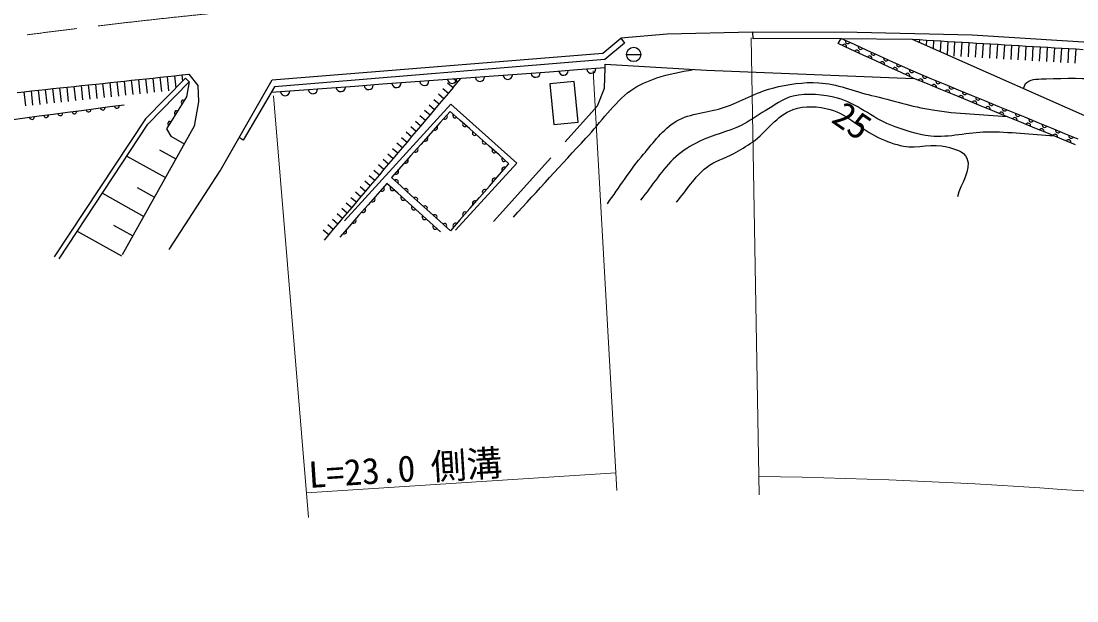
# Model space of a CAD drawing. Units: millimetres, scale not verified. Extents: x 40000 to 680000, y 20000 to 380000.
# Drawn here: x 214559 to 288332, y 266285 to 306799 of the extents above; entities that cross this region are included whole.
import ezdxf
from ezdxf.enums import TextEntityAlignment as Align

# ---------------------------------------------------------------- set-up
doc = ezdxf.new("R2010")
doc.units = ezdxf.units.MM
doc.header["$LTSCALE"] = 1000
doc.linetypes.add('CHAIN', pattern=[18.5, 12, -1.5, 3.5, -1.5])
doc.linetypes.add('DASHED', pattern=[7.5, 6, -1.5])
for name, color, linetype, lineweight in [('M-BGD', 7, 'Continuous', 25), ('M-BGD-EXST', 7, 'Continuous', 25), ('M-BMK', 2, 'CHAIN', 13), ('M-STR-HTXT', 7, 'Continuous', 13)]:
    doc.layers.add(name, color=color, linetype=linetype, lineweight=lineweight)
doc.styles.add('ＭＳ ゴシック', font='')
doc.styles.get('ＭＳ ゴシック').set_extended_font_data('MS Gothic')

msp = doc.modelspace()

# ---------------------------------------------------------------- linework, layer by layer
at = {"layer": 'M-BGD'}
for p, q in [((271863, 305586), (265704, 305556)), ((271642, 305230), (271863, 305586)), ((271863, 305586), (276828, 305534)), ((271863, 305586), (272759, 305180)), ((276828, 305534), (277326, 305504)), ((277326, 305504), (277315, 305318)), ((277326, 305504), (277823, 305475)), ((277823, 305475), (277801, 305103)), ((277823, 305475), (278321, 305445)), ((278321, 305445), (278288, 304887)), ((278321, 305445), (278819, 305415)), ((272526, 304825), (271642, 305230)), ((273409, 304419), (272526, 304825)), ((272759, 305180), (273655, 304774)), ((273655, 304774), (274551, 304369)), ((278819, 305415), (278774, 304672)), ((278819, 305415), (279316, 305386)), ((279316, 305386), (279261, 304456)), ((279316, 305386), (279814, 305356)), ((279755, 304358), (279814, 305356)), ((279814, 305356), (280312, 305327)), ((280252, 304328), (280312, 305327)), ((280312, 305327), (280809, 305297)), ((280750, 304299), (280809, 305297)), ((280809, 305297), (281307, 305267)), ((281248, 304269), (281307, 305267)), ((281307, 305267), (281805, 305238)), ((281745, 304240), (281805, 305238)), ((281805, 305238), (282302, 305208)), ((282243, 304210), (282302, 305208)), ((282302, 305208), (282800, 305179)), ((282741, 304180), (282800, 305179)), ((282800, 305179), (283298, 305149)), ((283238, 304151), (283298, 305149)), ((283298, 305149), (283795, 305119)), ((283736, 304121), (283795, 305119)), ((283795, 305119), (284293, 305090)), ((284234, 304092), (284293, 305090)), ((284293, 305090), (284791, 305060)), ((284731, 304062), (284791, 305060)), ((284791, 305060), (285288, 305031)), ((285229, 304032), (285288, 305031)), ((285288, 305031), (285786, 305001)), ((285727, 304003), (285786, 305001)), ((285786, 305001), (286284, 304971)), ((286224, 303973), (286284, 304971)), ((286284, 304971), (286782, 304942)), ((286722, 303943), (286782, 304942)), ((286782, 304942), (287279, 304912)), ((287220, 303914), (287279, 304912)), ((287279, 304912), (287777, 304882)), ((287717, 303884), (287777, 304882)), ((287777, 304882), (288275, 304853)), ((288215, 303855), (288275, 304853)), ((288275, 304853), (288772, 304823)), ((274293, 304014), (273409, 304419)), ((275176, 303608), (274293, 304014)), ((274551, 304369), (275447, 303963)), ((275447, 303963), (276343, 303557)), ((251487, 303243), (249542, 303100)), ((253432, 303387), (251487, 303243)), ((255376, 303530), (253432, 303387)), ((276060, 303203), (275176, 303608)), ((276343, 303557), (277239, 303152)), ((220278, 302451), (220778, 302504)), ((220778, 302504), (221279, 302557)), ((220884, 301509), (220778, 302504)), ((221279, 302557), (221779, 302610)), ((221384, 301562), (221279, 302557)), ((221779, 302610), (222280, 302663)), ((221885, 301616), (221779, 302610)), ((222280, 302663), (222780, 302716)), ((222385, 301669), (222280, 302663)), ((222780, 302716), (223281, 302769)), ((222886, 301722), (222780, 302716)), ((223281, 302769), (223781, 302822)), ((223386, 301775), (223281, 302769)), ((223781, 302822), (224282, 302875)), ((223887, 301828), (223781, 302822)), ((224282, 302875), (224782, 302928)), ((224387, 301881), (224282, 302875)), ((224782, 302928), (225282, 302982)), ((224888, 301934), (224782, 302928)), ((225282, 302982), (225783, 303035)), ((225282, 302982), (225373, 302132)), ((225783, 303035), (226283, 303088)), ((225783, 303035), (225830, 302595)), ((241762, 302527), (239817, 302384)), ((243707, 302671), (241762, 302527)), ((245652, 302814), (243707, 302671)), ((244360, 302475), (244742, 302152)), ((244742, 302152), (245279, 302786)), ((245064, 302532), (244805, 302751)), ((247597, 302957), (245652, 302814)), ((249542, 303100), (247597, 302957)), ((253208, 302583), (251505, 302420)), ((253478, 299746), (253208, 302583)), ((276944, 302798), (276060, 303203)), ((277884, 302412), (276944, 302798)), ((277239, 303152), (278168, 302770)), ((278168, 302770), (279097, 302388)), ((214273, 301814), (214773, 301867)), ((214773, 301867), (215274, 301920)), ((214879, 300872), (214773, 301867)), ((215274, 301920), (215774, 301973)), ((215379, 300925), (215274, 301920)), ((215774, 301973), (216274, 302026)), ((215880, 300978), (215774, 301973)), ((216274, 302026), (216775, 302079)), ((216380, 301031), (216274, 302026)), ((216775, 302079), (217275, 302132)), ((216880, 301085), (216775, 302079)), ((217275, 302132), (217776, 302185)), ((217381, 301138), (217275, 302132)), ((217776, 302185), (218276, 302238)), ((217881, 301191), (217776, 302185)), ((218276, 302238), (218777, 302291)), ((218382, 301244), (218276, 302238)), ((218777, 302291), (219277, 302344)), ((218882, 301297), (218777, 302291)), ((219277, 302344), (219778, 302398)), ((219383, 301350), (219277, 302344)), ((219778, 302398), (220278, 302451)), ((219883, 301403), (219778, 302398)), ((220384, 301456), (220278, 302451)), ((233983, 301955), (232038, 301812)), ((235928, 302098), (233983, 301955)), ((237873, 302241), (235928, 302098)), ((239817, 302384), (237873, 302241)), ((244038, 302094), (244420, 301771)), ((244420, 301771), (244098, 301391)), ((244742, 302152), (244420, 301771)), ((251505, 302420), (251776, 299583)), ((278824, 302026), (277884, 302412)), ((279764, 301640), (278824, 302026)), ((279097, 302388), (280026, 302007)), ((280026, 302007), (280956, 301625)), ((243395, 301333), (243777, 301011)), ((243777, 301011), (243455, 300630)), ((243717, 301714), (244098, 301391)), ((244098, 301391), (243777, 301011)), ((280704, 301253), (279764, 301640)), ((281644, 300867), (280704, 301253)), ((280956, 301625), (281885, 301244)), ((281885, 301244), (282814, 300862)), ((216802, 300278), (215812, 300148)), ((217791, 300409), (216802, 300278)), ((218780, 300539), (217791, 300409)), ((219770, 300669), (218780, 300539)), ((220759, 300800), (219770, 300669)), ((221748, 300930), (220759, 300800)), ((242751, 300573), (243133, 300250)), ((243073, 300953), (243455, 300630)), ((243455, 300630), (243133, 300250)), ((244531, 300491), (243848, 299721)), ((245217, 299882), (244531, 300491)), ((282584, 300481), (281644, 300867)), ((283525, 300095), (282584, 300481)), ((282814, 300862), (283743, 300481)), ((283743, 300481), (284672, 300099)), ((214823, 300018), (213834, 299887)), ((215812, 300148), (214823, 300018)), ((242108, 299812), (242489, 299489)), ((242429, 300192), (242811, 299869)), ((242811, 299869), (242489, 299489)), ((243133, 300250), (242811, 299869)), ((243848, 299721), (243164, 298951)), ((245903, 299273), (245217, 299882)), ((251776, 299583), (253478, 299746)), ((284465, 299709), (283525, 300095)), ((285405, 299323), (284465, 299709)), ((284672, 300099), (285601, 299717)), ((285601, 299717), (286530, 299336)), ((241464, 299051), (241846, 298728)), ((241786, 299431), (242167, 299108)), ((242167, 299108), (241846, 298728)), ((242489, 299489), (242167, 299108)), ((243164, 298951), (242481, 298181)), ((246588, 298663), (245903, 299273)), ((286345, 298937), (285405, 299323)), ((287285, 298551), (286345, 298937)), ((286530, 299336), (287460, 298954)), ((287460, 298954), (288389, 298573)), ((225024, 298749), (225958, 298228)), ((240820, 298290), (241202, 297967)), ((241142, 298670), (241524, 298347)), ((241524, 298347), (241202, 297967)), ((241846, 298728), (241524, 298347)), ((242481, 298181), (241798, 297411)), ((247274, 298054), (246588, 298663)), ((247960, 297445), (247274, 298054)), ((288225, 298165), (287285, 298551)), ((221949, 297369), (224641, 295867)), ((224222, 297812), (225369, 297172)), ((240177, 297529), (240558, 297206)), ((240498, 297909), (240880, 297586)), ((240880, 297586), (240558, 297206)), ((241202, 297967), (240880, 297586)), ((241798, 297411), (241114, 296641)), ((248646, 296835), (247960, 297445)), ((239533, 296768), (239915, 296445)), ((239855, 297148), (240237, 296826)), ((240237, 296826), (239915, 296445)), ((240558, 297206), (240237, 296826)), ((241114, 296641), (240431, 295871)), ((247962, 296051), (248646, 296835)), ((238889, 296007), (239271, 295684)), ((239211, 296388), (239593, 296065)), ((239593, 296065), (239271, 295684)), ((239915, 296445), (239593, 296065)), ((240431, 295871), (241107, 295260)), ((247278, 295266), (247962, 296051)), ((222678, 295178), (223882, 294506)), ((238246, 295246), (238627, 294923)), ((238568, 295627), (238949, 295304)), ((238949, 295304), (238627, 294923)), ((239271, 295684), (238949, 295304)), ((240125, 295443), (239464, 294697)), ((240872, 294770), (240125, 295443)), ((241107, 295260), (241782, 294648)), ((246594, 294481), (247278, 295266)), ((220234, 294768), (223127, 293154)), ((237602, 294485), (237984, 294162)), ((237924, 294866), (238306, 294543)), ((238306, 294543), (237984, 294162)), ((238627, 294923), (238306, 294543)), ((239464, 294697), (238804, 293950)), ((241618, 294097), (240872, 294770)), ((241782, 294648), (242458, 294036)), ((245910, 293697), (246594, 294481)), ((236958, 293724), (237340, 293401)), ((237280, 294105), (237662, 293782)), ((237662, 293782), (237340, 293401)), ((237984, 294162), (237662, 293782)), ((238804, 293950), (238143, 293204)), ((242365, 293424), (241618, 294097)), ((242458, 294036), (243134, 293424)), ((245226, 292912), (245910, 293697)), ((236315, 292963), (236697, 292641)), ((236637, 293344), (237018, 293021)), ((237018, 293021), (236697, 292641)), ((237340, 293401), (237018, 293021)), ((238143, 293204), (237482, 292457)), ((243111, 292751), (242365, 293424)), ((243134, 293424), (243809, 292812)), ((245226, 292912), (244552, 292139)), ((221013, 292544), (222366, 291789)), ((235671, 292203), (236053, 291880)), ((235993, 292583), (236375, 292260)), ((236375, 292260), (236053, 291880)), ((236697, 292641), (236375, 292260)), ((237482, 292457), (236821, 291711)), ((243858, 292078), (243111, 292751)), ((243809, 292812), (244552, 292139)), ((218486, 292118), (221584, 290389)), ((236053, 291880), (235731, 291499))]:
    msp.add_line(p, q, dxfattribs=at)
for points in [[(224902, 290835), (228466, 296327), (232103, 302699), (255202, 304570), (256456, 305613), (256711, 305269), (255346, 304126), (232274, 302215), (230083, 298470), (229795, 298656)], [(265704, 305556), (265693, 306025), (259695, 305879), (256456, 305613)], [(265693, 306025), (271967, 306057), (281006, 305832), (291010, 305223), (297130, 304699), (306355, 303710), (315961, 302493), (324234, 300990), (332109, 299564), (342570, 297205)], [(276828, 305534), (291326, 299113), (292577, 298829), (302879, 298182), (311267, 297253), (315094, 296718), (318697, 296437), (319879, 296240), (320330, 295846), (320639, 295184), (320653, 293749), (320259, 290301)], [(255376, 303530), (255370, 303802), (262458, 303369), (276944, 302798)], [(226303, 302553), (226034, 302802), (223242, 299975), (216875, 290334)], [(217210, 290184), (223420, 299600), (226303, 302553)], [(226283, 303088), (226917, 302305), (226954, 301160), (226646, 299460), (221629, 290468)], [(226303, 302553), (226119, 301507), (224718, 299274), (225024, 298749)], [(237151, 292853), (244585, 300985), (249206, 296880), (244921, 292182)]]:
    msp.add_lwpolyline(points, dxfattribs=at)
at = {"layer": 'M-BGD', "linetype": 'DASHED'}
msp.add_lwpolyline([(247556, 292786), (254831, 300889), (255332, 302108), (255376, 303530)], dxfattribs=at)
at = {"layer": 'M-BGD'}
for centre, radius, start, end in [((272317, 305396), 165, 160.72617, 330.56034), ((272079, 305016), 162, 339.76944, 150.93936), ((272962, 304610), 162, 339.77099, 150.93929), ((273213, 304990), 165, 160.72617, 330.56034), ((273846, 304205), 162, 339.76944, 150.93936), ((274109, 304585), 165, 160.72617, 330.56034), ((274729, 303800), 162, 339.77099, 150.93929), ((275005, 304179), 165, 160.72308, 330.56199), ((252457, 303341), 326, 188.79505, 359.62474), ((254402, 303484), 326, 188.79505, 359.6265), ((275613, 303394), 162, 339.77013, 150.94336), ((275901, 303773), 165, 160.72308, 330.56199), ((276797, 303368), 165, 160.72308, 330.56199), ((240788, 302482), 326, 188.79505, 359.6265), ((242733, 302625), 326, 188.79695, 359.6246), ((244678, 302768), 326, 188.79695, 359.6246), ((246623, 302911), 326, 188.79505, 359.6265), ((248567, 303055), 326, 188.79491, 359.62664), ((250512, 303198), 326, 188.79695, 359.6246), ((276497, 302989), 162, 339.76944, 150.93936), ((277406, 302585), 171, 344.62255, 150.73126), ((277711, 302978), 168, 163.95058, 331.39414), ((278640, 302596), 168, 163.95058, 331.39414), ((233008, 301909), 326, 188.79505, 359.62474), ((234953, 302052), 326, 188.79505, 359.6265), ((236898, 302195), 326, 188.79681, 359.62474), ((238843, 302339), 326, 188.79579, 359.62387), ((278346, 302199), 171, 344.62134, 150.73062), ((279286, 301813), 171, 344.62134, 150.73062), ((279569, 302215), 168, 163.95265, 331.39207), ((280498, 301833), 168, 163.95115, 331.39228), ((225882, 301137), 146, 56.52899, 239.26038), ((280226, 301427), 171, 344.62546, 150.72963), ((281166, 301041), 171, 344.62278, 150.72918), ((281427, 301452), 168, 163.95409, 331.39063), ((282356, 301070), 168, 163.95265, 331.39207), ((217294, 300361), 167, 193.40934, 1.6026), ((218283, 300491), 167, 193.40762, 1.60477), ((219273, 300621), 167, 193.40762, 1.60477), ((220262, 300752), 167, 193.40762, 1.60477), ((221251, 300882), 167, 193.40812, 1.60427), ((225415, 300393), 146, 56.52899, 239.26038), ((244876, 300189), 153, 139.47894, 317.28168), ((282106, 300655), 171, 344.62134, 150.73062), ((283047, 300269), 171, 344.62402, 150.73107), ((283285, 300688), 168, 163.95115, 331.39228), ((284215, 300307), 168, 163.95115, 331.39228), ((215316, 300100), 167, 193.40812, 1.60427), ((216305, 300230), 167, 193.41193, 1.60387), ((224948, 299648), 146, 56.52851, 239.25878), ((244172, 300122), 173, 236.08801, 40.7381), ((245562, 299579), 153, 139.47894, 317.28168), ((283987, 299883), 171, 344.62278, 150.72918), ((284927, 299497), 171, 344.62278, 150.72918), ((285144, 299925), 168, 163.95409, 331.39063), ((286073, 299544), 168, 163.95265, 331.39207), ((243489, 299352), 173, 236.09161, 40.73671), ((246247, 298970), 153, 139.47735, 317.28046), ((285867, 299111), 171, 344.62402, 150.73107), ((286807, 298725), 171, 344.62134, 150.73062), ((287002, 299162), 168, 163.95033, 331.39626), ((287931, 298780), 168, 163.95033, 331.39626), ((242805, 298582), 173, 236.09161, 40.73671), ((246933, 298361), 153, 139.47894, 317.28168), ((287747, 298339), 171, 344.62278, 150.72918), ((242122, 297812), 173, 236.08518, 40.74093), ((247619, 297751), 153, 139.47873, 317.28157), ((241439, 297042), 173, 236.08878, 40.73954), ((248323, 296426), 175, 57.22441, 220.62186), ((248305, 297142), 153, 139.4764, 317.28422), ((240756, 296272), 173, 236.09161, 40.73671), ((239782, 295081), 167, 234.33818, 42.62955), ((240511, 295120), 168, 144.27948, 311.64339), ((240768, 295564), 152, 318.56289, 137.10638), ((241443, 294952), 152, 318.56289, 137.10638), ((247639, 295642), 175, 57.22441, 220.62186), ((239121, 294335), 167, 234.33661, 42.62854), ((241257, 294447), 168, 144.27948, 311.64339), ((242119, 294340), 152, 318.56674, 137.09974), ((246955, 294857), 175, 57.22674, 220.61921), ((238460, 293588), 167, 234.33818, 42.62955), ((242004, 293774), 169, 144.27794, 311.64239), ((242795, 293728), 152, 318.56289, 137.10638), ((246271, 294072), 175, 57.22566, 220.61811), ((237800, 292842), 167, 234.33417, 42.63127), ((242750, 293101), 168, 144.27948, 311.64339), ((243470, 293117), 152, 318.56135, 137.10513), ((245587, 293288), 175, 57.22566, 220.61811), ((237139, 292095), 167, 234.33701, 42.62843), ((243497, 292428), 168, 144.2792, 311.64367), ((244146, 292505), 152, 318.56546, 137.10382), ((244903, 292503), 175, 57.22548, 220.62295)]:
    msp.add_arc(centre, radius, start, end, dxfattribs=at)
for points, knots in [([(248959, 293107), (250649, 294946), (252328, 296794), (254029, 298622), (255068, 299739), (255938, 301050), (257167, 301953), (257709, 302351), (258347, 302610), (258980, 302835), (259796, 303125), (260666, 303230), (261509, 303427)], [0, 0, 0, 0, 1, 1, 1, 2, 2, 2, 3, 3, 3, 4, 4, 4, 4]), ([(255525, 294039), (256367, 295190), (257125, 296408), (258049, 297494), (258750, 298316), (259400, 299245), (260328, 299797), (261337, 300397), (262600, 300396), (263710, 300777), (264857, 301171), (265914, 301828), (267091, 302125), (268135, 302388), (269226, 302558), (270301, 302492), (271559, 302416), (272751, 301903), (273977, 301610), (275399, 301270), (276802, 300829), (278246, 300593), (279966, 300313), (281718, 300281), (283453, 300125)], [0, 0, 0, 0, 1, 1, 1, 2, 2, 2, 3, 3, 3, 4, 4, 4, 5, 5, 5, 6, 6, 6, 7, 7, 7, 8, 8, 8, 8]), ([(284605, 302089), (284680, 302232), (284700, 302421), (284830, 302517), (285198, 302787), (285721, 302743), (286178, 302765), (291637, 303027), (297077, 301917), (302514, 301349), (305773, 301009), (309032, 300646), (312272, 300157), (315392, 299686), (318532, 299263), (321589, 298479), (323649, 297950), (325622, 297125), (327638, 296448)], [0, 0, 0, 0, 1, 1, 1, 2, 2, 2, 3, 3, 3, 4, 4, 4, 5, 5, 5, 6, 6, 6, 6]), ([(286737, 298776), (285169, 298864), (283604, 299053), (282033, 299041), (280727, 299031), (279425, 298631), (278126, 298762), (277149, 298860), (276203, 299197), (275288, 299553), (274008, 300049), (272941, 301065), (271613, 301413), (270607, 301677), (269512, 301779), (268496, 301553), (267779, 301393), (267182, 300892), (266543, 300529), (265973, 300207), (265455, 299794), (264868, 299506), (263930, 299045), (262868, 298866), (261937, 298390), (261359, 298094), (260791, 297755), (260309, 297320), (259344, 296449), (258666, 295304), (257844, 294296)], [0, 0, 0, 0, 1, 1, 1, 2, 2, 2, 3, 3, 3, 4, 4, 4, 5, 5, 5, 6, 6, 6, 7, 7, 7, 8, 8, 8, 9, 9, 9, 10, 10, 10, 10]), ([(260356, 294156), (261053, 294963), (261610, 295917), (262449, 296575), (263011, 297016), (263733, 297204), (264356, 297552), (264800, 297800), (265243, 298052), (265659, 298343), (266652, 299039), (267352, 300220), (268496, 300623), (269316, 300911), (270263, 300849), (271101, 300623), (272349, 300285), (273275, 299206), (274451, 298669), (275017, 298410), (275605, 298171), (276218, 298064), (277211, 297891), (278269, 298282), (279242, 298017), (279758, 297877), (280425, 297717), (280638, 297227), (281006, 296378), (280203, 295428), (279986, 294529)], [0, 0, 0, 0, 1, 1, 1, 2, 2, 2, 3, 3, 3, 4, 4, 4, 5, 5, 5, 6, 6, 6, 7, 7, 7, 8, 8, 8, 9, 9, 9, 10, 10, 10, 10])]:
    msp.add_open_spline(points, degree=3, knots=knots, dxfattribs=at)
at = {"layer": 'M-BGD-EXST'}
msp.add_line((256865, 304469), (257865, 304469), dxfattribs=at)
msp.add_circle((257365, 304469), 500, dxfattribs=at)
at = {"layer": 'M-BMK'}
for centre, radius, start, end in [((270455, -115570), 425047, 90.22075, 103.52552), ((270082, 9627), 299850, 76.34129, 89.95503)]:
    msp.add_arc(centre, radius, start, end, dxfattribs=at)
at = {"layer": 'M-STR-HTXT'}
for p, q in [((266140, 273699), (265578, 305638)), ((254526, 303330), (256195, 274001)), ((234646, 272107), (232191, 301573)), ((234502, 273827), (256125, 275230))]:
    msp.add_line(p, q, dxfattribs=at)
msp.add_arc((260950, -92460), 367479, 74.11739, 89.19434, dxfattribs=at)

# ---------------------------------------------------------------- texts
at = {"layer": 'M-BGD', "style": 'ＭＳ ゴシック'}
msp.add_text('25', height=1833, rotation=325.525, dxfattribs=at).set_placement((272629, 299840), align=Align.MIDDLE_CENTER)
at = {"layer": 'M-STR-HTXT', "style": 'ＭＳ ゴシック'}
for s, p in [('側溝', (245677, 275805)), ('L=23.0', (238370, 275331))]:
    msp.add_text(s, height=1833, rotation=3.713, dxfattribs=at).set_placement(p, align=Align.MIDDLE_CENTER)

doc.saveas('drawing.dxf')
